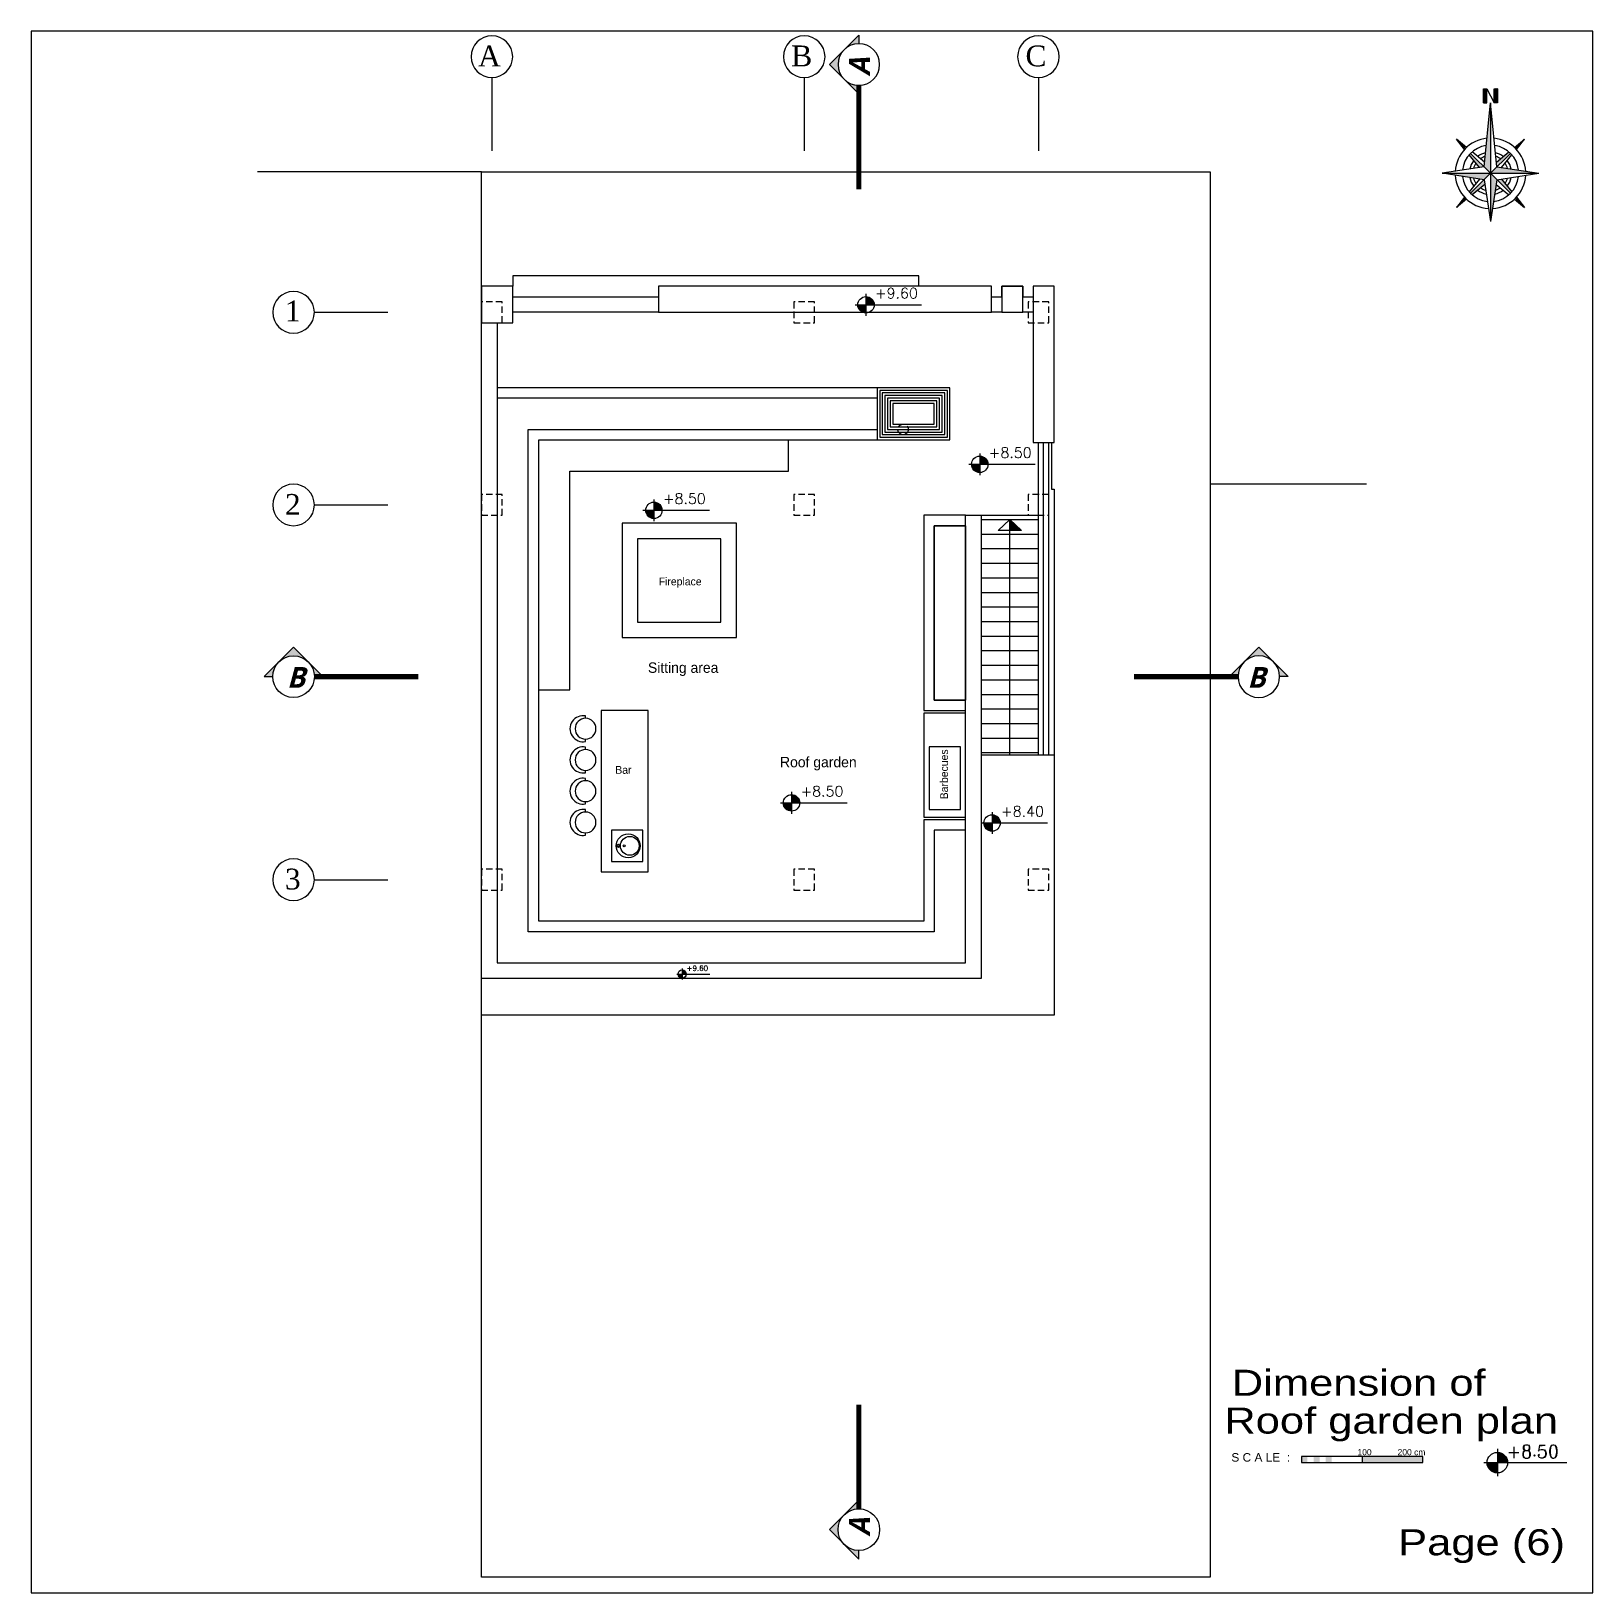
# Model space of a CAD drawing. Header units: millimetres. Extents: x 118878 to 201916, y 10986 to 20993.
# Drawn here: x 198916 to 201916, y 15463 to 18463 of the extents above; entities that cross this region are included whole.
import ezdxf
from ezdxf.enums import TextEntityAlignment as Align

# ---------------------------------------------------------------- set-up
doc = ezdxf.new("R2010")
doc.units = ezdxf.units.MM
doc.header["$LTSCALE"] = 100
doc.linetypes.add('DASHDOT', pattern=[1, 0.5, -0.25, 0, -0.25])
doc.linetypes.add('HIDDEN2', pattern=[0.1875, 0.125, -0.0625])
for name, color, linetype in [('0-handrail', 135, 'Continuous'), ('0-KAFSAZI', 40, 'Continuous'), ('0-NIVO', 51, 'Continuous'), ('1', 1, 'Continuous'), ('2', 2, 'Continuous'), ('3', 3, 'Continuous'), ('4', 4, 'Continuous'), ('7', 7, 'Continuous'), ('8', 8, 'HIDDEN2'), ('AX', 1, 'Continuous'), ('bou', 4, 'Continuous'), ('furniture faz2', 181, 'Continuous'), ('SH', 1, 'Continuous'), ('text', 201, 'Continuous'), ('TOOLS', 1, 'Continuous')]:
    doc.layers.add(name, color=color, linetype=linetype)
doc.styles.add('textstyle10', font='')
doc.styles.add('textstyle13', font='', dxfattribs={"width": 1.25})
doc.styles.add('textstyle14', font='Arial.ttf')
doc.styles.add('textstyle3', font='')
doc.styles.add('textstyle4', font='')
doc.styles.add('textstyle5', font='ROMANC')
doc.styles.get('textstyle10').set_extended_font_data('Segoe UI Black', italic=True, bold=True)
doc.styles.get('textstyle13').set_extended_font_data('Andalus')
doc.styles.get('textstyle3').set_extended_font_data('Andalus')
doc.styles.get('textstyle4').set_extended_font_data('Romantic')

# ---------------------------------------------------------------- blocks, each defined once
blk = doc.blocks.new('stools')
blk.add_lwpolyline([(0, -20), (0, -24.49489742796868, 1.224744871387368), (5.82077e-11, 24.49489742796868), (0, 20)], format="xyb")
for start, end in [(90, 270), (270, 90)]:
    blk.add_arc((0, 0), 20, start, end)
blk = doc.blocks.new('SINK-K-1')
for centre, radius in [((0, 0), 23), ((-3, 0), 18), ((7.999999999992723, 0), 2), ((19.00407933245151, 0), 3), ((19.00407933245151, 0), 2)]:
    blk.add_circle(centre, radius)
blk = doc.blocks.new('C1')
at = {"layer": 'AX'}
blk.add_line((0, 100.0000000000014), (0, 0), dxfattribs=at)
blk.add_circle((0, 128.3499999999999), 28.34999999999997, dxfattribs=at)
blk = doc.blocks.new('AX-01roof')
at = {"layer": 'AX', "color": 8, "linetype": 'HIDDEN2'}
for points in [[(0, -40), (40, -40), (40, 0), (0, 0)], [(600, -40), (640, -40), (640, 0), (600, 0)], [(1050.000000000058, -40), (1090.000000000058, -40), (1090.000000000058, 0), (1050.000000000058, 0)], [(0, -410), (40, -410), (40, -370), (0, -370)], [(600, -410), (640, -410), (640, -370), (600, -370)], [(1050.000000000058, -410), (1090.000000000058, -410), (1090.000000000058, -370), (1050.000000000058, -370)], [(0, -1130), (40, -1130), (40, -1090), (0, -1090)], [(600, -1130), (640, -1130), (640, -1090), (600, -1090)], [(1050.000000000058, -1130), (1090.000000000058, -1130), (1090.000000000058, -1090), (1050.000000000058, -1090)]]:
    blk.add_lwpolyline(points, close=True, dxfattribs=at)
at = {"layer": 'AX', "xscale": 1.41093474426815, "yscale": -1.41093474426815, "zscale": -1.41093474426815}
for p, rotation in [((20, 290.0000000001164), 180), ((620, 290.0000000001164), 180), ((1070.000000000058, 290.0000000001164), 180), ((-180, -20), 270), ((-180, -390), 270), ((-180, -1110), 270)]:
    blk.add_blockref('C1', p, dxfattribs=dict(at, rotation=rotation))
at = {"layer": 'AX', "color": 3, "style": 'textstyle4'}
for s, p in [('A', (15.30005249375245, 472.5113642526558)), ('B', (615.3000524937524, 472.5113642526558)), ('C', (1065.300052493811, 472.5113642526558)), ('1', (-362.5113642525394, -17.29778092329798)), ('2', (-362.5113642525394, -388.8556885658909)), ('3', (-362.5113642525394, -1108.855688565891))]:
    blk.add_text(s, height=40, dxfattribs=at).set_placement(p, align=Align.MIDDLE)
blk = doc.blocks.new('cod-03')
at = {"layer": '1', "transparency": 33554687}
h = blk.add_hatch(color=256, dxfattribs=at)
edge = h.paths.add_edge_path(flags=0)
edge.add_line((0, 0), (-18.00000000001455, 0))
edge.add_arc((-1.4543e-11, -2.36522e-11), 18, 180, 270.0000000000463)
edge.add_line((2e-15, -18.00000000002365), (0, 0))
h = blk.add_hatch(color=256, dxfattribs=at)
edge = h.paths.add_edge_path(flags=0)
edge.add_arc((-1.45501e-11, -2.36451e-11), 18, 0, 89.99999999995369)
edge.add_line((-7e-16, 17.99999999997635), (0, 0))
edge.add_line((0, 0), (17.99999999998545, -2.36451e-11))
at = {"layer": '2'}
for p, q in [((-23.99999999997817, 0), (121.8620094852231, 0)), ((0, 24), (0, -24))]:
    blk.add_line(p, q, dxfattribs=at)
blk.add_circle((-1.45519e-11, -2.36469e-11), 18, dxfattribs=at)
blk = doc.blocks.new('SEC-SSS1')
at = {"layer": 'TOOLS', "transparency": 33554687}
h = blk.add_hatch(color=3, dxfattribs=at)
edge = h.paths.add_edge_path(flags=0)
edge.add_line((56.56854249492608, -56.56854249492608), (28.28427124746668, -28.28427124747327))
edge.add_arc((6.75e-13, -56.56854249493011), 39.99999999999932, 0, 44.99999999999068, ccw=False)
edge.add_arc((-2.3448e-12, -56.56854249493585), 40.00000000000234, 314.9999999999963, 360, ccw=False)
edge.add_line((28.2842712474594, -84.85281374240122), (56.56854249492608, -56.56854249492608))
edge = h.paths.add_edge_path(flags=0)
edge.add_arc((-1.3038e-12, -56.56854249493977), 39.99999999999883, 270.0000000000019, 314.99999999999926, ccw=False)
edge.add_line((3.3e-15, -96.56854249493861), (0, -113.137084989847))
edge.add_line((0, -113.137084989847), (28.28427124745939, -84.85281374240122))
edge = h.paths.add_edge_path(flags=0)
edge.add_line((0, 0), (0, -16.56854249493458))
edge.add_arc((1.6502e-12, -56.56854249494063), 40.00000000000606, 45.000000000002274, 90.00000000000227, ccw=False)
edge.add_line((28.28427124746668, -28.28427124747328), (0, 0))
at = {"layer": 'TOOLS', "color": 3}
for p, q in [((0, 0), (0, -16.56854249493458)), ((0, 0), (56.56854249492608, -56.56854249492608)), ((-7.276e-12, -113.1370849898543), (56.56854249492608, -56.56854249492608))]:
    blk.add_line(p, q, dxfattribs=at)
at = {"layer": 'TOOLS', "color": 3, "linetype": 'DASHDOT', "const_width": 10}
blk.add_lwpolyline([(0, -96.56854249493861), (0, -296.5685424949386)], dxfattribs=at)
at = {"layer": 'TOOLS', "color": 3}
blk.add_circle((0, -56.56854249493659), 40.00000000000201, dxfattribs=at)
blk = doc.blocks.new('SEC-S-N-1')
at = {"layer": '3', "xscale": -1}
blk.add_blockref('SEC-SSS1', (724.9999999999709, 262.6620169217531), dxfattribs=at)
at = {"layer": '3'}
for p, rotation in [((-417.662016921764, -969.9999999999127), 90.00000000000001), ((724.9999999999709, -2665.238030274417), 180)]:
    blk.add_blockref('SEC-SSS1', p, dxfattribs=dict(at, rotation=rotation))
at = {"layer": '3', "xscale": -1, "rotation": 270}
blk.add_blockref('SEC-SSS1', (1550, -969.9999999999127), dxfattribs=at)
at = {"layer": 'TOOLS', "style": 'textstyle10'}
for p in [(726.4178898256796, 201.3935269205722), (726.4178898256796, -2603.969540273236)]:
    blk.add_text('A', height=40, rotation=90, dxfattribs=at).set_placement(p, align=Align.MIDDLE)
for p in [(-356.3935269205831, -971.4178898256287), (1488.731509998819, -971.4178898256287)]:
    blk.add_text('B', height=40, dxfattribs=at).set_placement(p, align=Align.MIDDLE)
blk = doc.blocks.new('*X83')
at = {"color": 0}
for p, q in [((12.75, 19.00082394568908), (12.79917605431092, 19.05)), ((12.75, 19.00435947959502), (12.79564052040499, 19.05)), ((12.75, 19.00789501350095), (12.79210498649906, 19.05)), ((12.75, 19.01143054740687), (12.78856945259313, 19.05)), ((12.75, 19.01496608131281), (12.78503391868719, 19.05)), ((12.75, 19.01850161521875), (12.78149838478126, 19.05)), ((12.75, 19.02203714912468), (12.77796285087533, 19.05)), ((12.75, 19.02557268303061), (12.77442731696939, 19.05)), ((12.75, 19.02910821693654), (12.77089178306346, 19.05)), ((12.75, 19.03264375084248), (12.76735624915753, 19.05)), ((12.75, 19.03617928474841), (12.7638207152516, 19.05)), ((12.75, 19.03971481865434), (12.76028518134566, 19.05)), ((12.75, 19.04325035256028), (12.75674964743973, 19.05)), ((12.75, 19.04678588646621), (12.7532141135338, 19.05)), ((12.8, 18.99859194995903), (12.75, 19.04859194995903)), ((12.75, 18.99728841178315), (12.8, 19.04728841178315)), ((12.8, 18.9950564160531), (12.75, 19.0450564160531)), ((12.8, 19.00212748386497), (12.75212748386497, 19.05)), ((12.8, 19.0056630177709), (12.7556630177709, 19.05)), ((12.8, 19.00919855167683), (12.75919855167683, 19.05)), ((12.8, 19.01273408558276), (12.76273408558276, 19.05)), ((12.8, 19.0162696194887), (12.7662696194887, 19.05)), ((12.8, 19.01980515339463), (12.76980515339463, 19.05)), ((12.8, 19.02334068730056), (12.77334068730056, 19.05)), ((12.8, 19.02687622120649), (12.77687622120649, 19.05)), ((12.8, 19.03041175511243), (12.78041175511243, 19.05)), ((12.8, 19.03394728901836), (12.78394728901836, 19.05)), ((12.8, 19.03748282292429), (12.78748282292429, 19.05)), ((12.8, 19.04101835683023), (12.79101835683023, 19.05)), ((12.8, 19.04455389073616), (12.79455389073616, 19.05)), ((12.8, 19.0480894246421), (12.79808942464209, 19.05)), ((12.9, 19.0023315216399), (12.9476684783601, 19.05)), ((12.9, 19.00586705554584), (12.94413294445417, 19.05)), ((12.9, 19.00940258945176), (12.94059741054823, 19.05)), ((12.9, 19.0129381233577), (12.9370618766423, 19.05)), ((12.9, 19.01647365726364), (12.93352634273636, 19.05)), ((12.9, 19.02000919116957), (12.92999080883044, 19.05)), ((12.9, 19.0235447250755), (12.9264552749245, 19.05)), ((12.9, 19.02708025898143), (12.92291974101857, 19.05)), ((12.9, 19.03061579288737), (12.91938420711264, 19.05)), ((12.9, 19.0341513267933), (12.9158486732067, 19.05)), ((12.9, 19.03768686069923), (12.91231313930077, 19.05)), ((12.9, 19.04122239460517), (12.90877760539484, 19.05)), ((12.9, 19.0447579285111), (12.9052420714889, 19.05)), ((12.9, 19.04829346241703), (12.90170653758297, 19.05)), ((12.9, 18.99879598773397), (12.95, 19.04879598773397)), ((12.95, 18.99708437400821), (12.9, 19.04708437400821)), ((12.9, 18.99526045382804), (12.95, 19.04526045382804)), ((12.95, 19.00061990791414), (12.90061990791414, 19.05)), ((12.95, 19.00415544182008), (12.90415544182007, 19.05)), ((12.95, 19.00769097572601), (12.90769097572601, 19.05)), ((12.95, 19.01122650963194), (12.91122650963194, 19.05)), ((12.95, 19.01476204353787), (12.91476204353787, 19.05)), ((12.95, 19.01829757744381), (12.91829757744381, 19.05)), ((12.95, 19.02183311134974), (12.92183311134974, 19.05)), ((12.95, 19.02536864525567), (12.92536864525567, 19.05)), ((12.95, 19.02890417916161), (12.9289041791616, 19.05)), ((12.95, 19.03243971306754), (12.93243971306753, 19.05)), ((12.95, 19.03597524697347), (12.93597524697347, 19.05)), ((12.95, 19.0395107808794), (12.9395107808794, 19.05)), ((12.95, 19.04304631478533), (12.94304631478533, 19.05)), ((12.95, 19.04658184869127), (12.94658184869127, 19.05)), ((12.75, 18.99375287787721), (12.8, 19.04375287787722)), ((12.8, 18.99152088214717), (12.75, 19.04152088214717)), ((12.75, 18.99021734397128), (12.8, 19.04021734397128)), ((12.8, 18.98798534824124), (12.75, 19.03798534824123)), ((12.75, 18.98668181006535), (12.8, 19.03668181006535)), ((12.8, 18.9844498143353), (12.75, 19.0344498143353)), ((12.75, 18.98314627615942), (12.8, 19.03314627615942)), ((12.8, 18.98091428042937), (12.75, 19.03091428042937)), ((12.75, 18.97961074225349), (12.8, 19.02961074225348)), ((12.8, 18.97737874652344), (12.75, 19.02737874652344)), ((12.75, 18.97607520834755), (12.8, 19.02607520834755)), ((12.8, 18.9738432126175), (12.75, 19.0238432126175)), ((12.75, 18.97253967444162), (12.8, 19.02253967444162)), ((12.8, 18.97030767871157), (12.75, 19.02030767871156)), ((12.75, 18.96900414053568), (12.8, 19.01900414053569)), ((12.8, 18.96677214480564), (12.75, 19.01677214480564)), ((12.75, 18.96546860662975), (12.8, 19.01546860662976)), ((12.8, 18.96323661089971), (12.75, 19.01323661089971)), ((12.75, 18.96193307272382), (12.8, 19.01193307272382)), ((12.8, 18.95970107699378), (12.75, 19.00970107699377)), ((12.75, 18.95839753881789), (12.8, 19.00839753881789)), ((12.8, 18.95616554308784), (12.75, 19.00616554308784)), ((12.75, 18.95486200491196), (12.8, 19.00486200491195)), ((12.8, 18.95263000918191), (12.75, 19.00263000918191)), ((12.75, 18.95132647100602), (12.8, 19.00132647100602)), ((12.8, 18.94909447527598), (12.75, 18.99909447527597)), ((12.75, 18.94779093710009), (12.8, 18.99779093710009)), ((12.8, 18.94555894137004), (12.75, 18.99555894137004)), ((12.75, 18.94425540319416), (12.8, 18.99425540319416)), ((12.8, 18.94202340746411), (12.75, 18.99202340746411)), ((12.75, 18.94071986928823), (12.8, 18.99071986928823)), ((12.8, 18.93848787355818), (12.75, 18.98848787355818)), ((12.75, 18.93718433538229), (12.8, 18.98718433538229)), ((12.8, 18.93495233965223), (12.75, 18.98495233965224)), ((12.75, 18.93364880147636), (12.8, 18.98364880147636)), ((12.8, 18.93141680574631), (12.75, 18.98141680574631)), ((12.75, 18.93011326757043), (12.8, 18.98011326757043)), ((12.8, 18.92788127184038), (12.75, 18.97788127184037)), ((12.75, 18.92657773366449), (12.8, 18.97657773366448)), ((12.8, 18.92434573793444), (12.75, 18.97434573793444)), ((12.75, 18.92304219975856), (12.8, 18.97304219975856)), ((12.8, 18.92081020402851), (12.75, 18.97081020402851)), ((12.75, 18.91950666585263), (12.8, 18.96950666585263)), ((12.8, 18.91727467012257), (12.75, 18.96727467012258)), ((12.75, 18.9159711319467), (12.8, 18.9659711319467)), ((12.8, 18.91373913621665), (12.75, 18.96373913621665)), ((12.75, 18.91243559804076), (12.8, 18.96243559804076)), ((12.8, 18.91020360231072), (12.75, 18.96020360231071)), ((12.75, 18.90890006413483), (12.8, 18.95890006413483)), ((12.8, 18.90666806840478), (12.75, 18.95666806840478)), ((12.75, 18.9053645302289), (12.8, 18.9553645302289)), ((12.8, 18.90313253449885), (12.75, 18.95313253449885)), ((12.75, 18.90182899632296), (12.8, 18.95182899632296)), ((12.8, 18.89959700059292), (12.75, 18.94959700059292)), ((12.75, 18.89829346241703), (12.8, 18.94829346241703)), ((12.8, 18.89606146668698), (12.75, 18.94606146668698)), ((12.75, 18.8947579285111), (12.8, 18.9447579285111)), ((12.8, 18.89252593278105), (12.75, 18.94252593278105)), ((12.75, 18.89122239460517), (12.8, 18.94122239460516)), ((12.8, 18.88899039887512), (12.75, 18.93899039887512)), ((12.75, 18.88768686069924), (12.8, 18.93768686069923)), ((12.8, 18.88545486496919), (12.75, 18.93545486496918)), ((12.75, 18.8841513267933), (12.8, 18.9341513267933)), ((12.8, 18.88191933106326), (12.75, 18.93191933106325)), ((12.75, 18.88061579288737), (12.8, 18.93061579288737)), ((12.8, 18.87838379715732), (12.75, 18.92838379715732)), ((12.75, 18.87708025898144), (12.8, 18.92708025898144)), ((12.8, 18.87484826325139), (12.75, 18.92484826325139)), ((12.75, 18.8735447250755), (12.8, 18.9235447250755)), ((12.8, 18.87131272934546), (12.75, 18.92131272934545)), ((12.75, 18.87000919116957), (12.8, 18.92000919116957)), ((12.8, 18.86777719543952), (12.75, 18.91777719543952)), ((12.75, 18.86647365726364), (12.8, 18.91647365726363)), ((12.8, 18.86424166153359), (12.75, 18.91424166153359)), ((12.75, 18.86293812335771), (12.8, 18.9129381233577)), ((12.8, 18.86070612762766), (12.75, 18.91070612762766)), ((12.75, 18.85940258945177), (12.8, 18.90940258945177)), ((12.8, 18.85717059372172), (12.75, 18.90717059372172)), ((12.75, 18.85586705554584), (12.8, 18.90586705554584)), ((12.8, 18.85363505981579), (12.75, 18.90363505981579)), ((12.75, 18.85233152163991), (12.8, 18.90233152163991)), ((12.80009952590986, 18.85), (12.75, 18.90009952590986)), ((12.79656399200393, 18.85), (12.75, 18.89656399200392)), ((12.79302845809799, 18.85), (12.75, 18.89302845809799)), ((12.78949292419206, 18.85), (12.75, 18.88949292419206)), ((12.78595739028613, 18.85), (12.75, 18.88595739028612)), ((12.7824218563802, 18.85), (12.75, 18.8824218563802)), ((12.77888632247426, 18.85), (12.75, 18.87888632247426)), ((12.77535078856833, 18.85), (12.75, 18.87535078856832)), ((12.7718152546624, 18.85), (12.75, 18.8718152546624)), ((12.76827972075646, 18.85), (12.75, 18.86827972075646)), ((12.76474418685053, 18.85), (12.75, 18.86474418685053)), ((12.7612086529446, 18.85), (12.75, 18.8612086529446)), ((12.75767311903867, 18.85), (12.75, 18.85767311903866)), ((12.75413758513274, 18.85), (12.75, 18.85413758513274)), ((12.7506020512268, 18.85), (12.75, 18.8506020512268)), ((12.75120401226603, 18.85), (12.8, 18.89879598773397)), ((12.75473954617196, 18.85), (12.8, 18.89526045382804)), ((12.75827508007789, 18.85), (12.8, 18.89172491992211)), ((12.76181061398383, 18.85), (12.8, 18.88818938601617)), ((12.76534614788976, 18.85), (12.8, 18.88465385211024)), ((12.76888168179569, 18.85), (12.8, 18.88111831820431)), ((12.77241721570163, 18.85), (12.8, 18.87758278429838)), ((12.77595274960756, 18.85), (12.8, 18.87404725039244)), ((12.77948828351349, 18.85), (12.8, 18.87051171648651)), ((12.78302381741942, 18.85), (12.8, 18.86697618258058)), ((12.78655935132536, 18.85), (12.8, 18.86344064867465)), ((12.79009488523129, 18.85), (12.8, 18.85990511476871)), ((12.79363041913722, 18.85), (12.8, 18.85636958086278)), ((12.79716595304315, 18.85), (12.8, 18.85283404695685)), ((12.95, 18.99354884010228), (12.9, 19.04354884010228)), ((12.9, 18.9917249199221), (12.95, 19.04172491992211)), ((12.95, 18.99001330619635), (12.9, 19.04001330619635)), ((12.9, 18.98818938601617), (12.95, 19.03818938601617)), ((12.95, 18.98647777229041), (12.9, 19.03647777229041)), ((12.9, 18.98465385211023), (12.95, 19.03465385211024)), ((12.95, 18.98294223838448), (12.9, 19.03294223838448)), ((12.9, 18.9811183182043), (12.95, 19.03111831820431)), ((12.95, 18.97940670447855), (12.9, 19.02940670447855)), ((12.9, 18.97758278429838), (12.95, 19.02758278429837)), ((12.95, 18.97587117057262), (12.9, 19.02587117057262)), ((12.9, 18.97404725039244), (12.95, 19.02404725039244)), ((12.95, 18.97233563666668), (12.9, 19.02233563666668)), ((12.9, 18.97051171648651), (12.95, 19.02051171648651)), ((12.95, 18.96880010276075), (12.9, 19.01880010276075)), ((12.9, 18.96697618258057), (12.95, 19.01697618258058)), ((12.95, 18.96526456885482), (12.9, 19.01526456885482)), ((12.9, 18.96344064867464), (12.95, 19.01344064867464)), ((12.95, 18.96172903494887), (12.9, 19.01172903494888)), ((12.9, 18.95990511476871), (12.95, 19.00990511476871)), ((12.95, 18.95819350104295), (12.9, 19.00819350104295)), ((12.9, 18.95636958086278), (12.95, 19.00636958086278)), ((12.95, 18.95465796713702), (12.9, 19.00465796713701)), ((12.9, 18.95283404695685), (12.95, 19.00283404695685)), ((12.95, 18.95112243323108), (12.9, 19.00112243323108)), ((12.9, 18.94929851305091), (12.95, 18.99929851305091)), ((12.95, 18.94758689932515), (12.9, 18.99758689932516)), ((12.9, 18.94576297914498), (12.95, 18.99576297914498)), ((12.95, 18.94405136541922), (12.9, 18.99405136541922)), ((12.9, 18.94222744523904), (12.95, 18.99222744523905)), ((12.95, 18.94051583151329), (12.9, 18.99051583151329)), ((12.9, 18.93869191133311), (12.95, 18.98869191133312)), ((12.95, 18.93698029760735), (12.9, 18.98698029760735)), ((12.9, 18.93515637742718), (12.95, 18.98515637742718)), ((12.95, 18.93344476370142), (12.9, 18.98344476370142)), ((12.9, 18.93162084352125), (12.95, 18.98162084352125)), ((12.95, 18.92990922979549), (12.9, 18.97990922979549)), ((12.9, 18.92808530961532), (12.95, 18.97808530961532)), ((12.95, 18.92637369588955), (12.9, 18.97637369588955)), ((12.9, 18.92454977570938), (12.95, 18.97454977570937)), ((12.95, 18.92283816198362), (12.9, 18.97283816198362)), ((12.9, 18.92101424180345), (12.95, 18.97101424180345)), ((12.95, 18.91930262807769), (12.9, 18.96930262807769)), ((12.9, 18.91747870789752), (12.95, 18.96747870789752)), ((12.95, 18.91576709417176), (12.9, 18.96576709417176)), ((12.9, 18.91394317399159), (12.95, 18.96394317399159)), ((12.95, 18.91223156026582), (12.9, 18.96223156026582)), ((12.9, 18.91040764008565), (12.95, 18.96040764008565)), ((12.95, 18.90869602635989), (12.9, 18.95869602635989)), ((12.9, 18.90687210617972), (12.95, 18.95687210617972)), ((12.95, 18.90516049245396), (12.9, 18.95516049245396)), ((12.9, 18.90333657227379), (12.95, 18.95333657227379)), ((12.95, 18.90162495854803), (12.9, 18.95162495854803)), ((12.9, 18.89980103836785), (12.95, 18.94980103836785)), ((12.95, 18.89808942464209), (12.9, 18.94808942464209)), ((12.9, 18.89626550446192), (12.95, 18.94626550446192)), ((12.95, 18.89455389073616), (12.9, 18.94455389073616)), ((12.9, 18.89272997055599), (12.95, 18.94272997055599)), ((12.95, 18.89101835683023), (12.9, 18.94101835683023)), ((12.9, 18.88919443665006), (12.95, 18.93919443665006)), ((12.95, 18.8874828229243), (12.9, 18.9374828229243)), ((12.9, 18.88565890274412), (12.95, 18.93565890274413)), ((12.95, 18.88394728901836), (12.9, 18.93394728901836)), ((12.9, 18.88212336883819), (12.95, 18.93212336883819)), ((12.95, 18.88041175511243), (12.9, 18.93041175511243)), ((12.9, 18.87858783493226), (12.95, 18.92858783493226)), ((12.95, 18.87687622120649), (12.9, 18.9268762212065)), ((12.9, 18.87505230102632), (12.95, 18.92505230102633)), ((12.95, 18.87334068730056), (12.9, 18.92334068730056)), ((12.9, 18.87151676712039), (12.95, 18.92151676712039)), ((12.95, 18.86980515339463), (12.9, 18.91980515339463)), ((12.9, 18.86798123321446), (12.95, 18.91798123321446)), ((12.95, 18.8662696194887), (12.9, 18.9162696194887)), ((12.9, 18.86444569930853), (12.95, 18.91444569930853)), ((12.95, 18.86273408558276), (12.9, 18.91273408558276)), ((12.9, 18.8609101654026), (12.95, 18.9109101654026)), ((12.95, 18.85919855167683), (12.9, 18.90919855167684)), ((12.9, 18.85737463149666), (12.95, 18.90737463149666)), ((12.95, 18.8556630177709), (12.9, 18.9056630177709)), ((12.9, 18.85383909759073), (12.95, 18.90383909759073)), ((12.95, 18.85212748386497), (12.9, 18.90212748386497)), ((12.9, 18.8503035636848), (12.95, 18.9003035636848)), ((12.94859194995903, 18.85), (12.9, 18.89859194995904)), ((12.9450564160531, 18.85), (12.9, 18.8950564160531)), ((12.94152088214717, 18.85), (12.9, 18.89152088214717)), ((12.93798534824124, 18.85), (12.9, 18.88798534824124)), ((12.9344498143353, 18.85), (12.9, 18.8844498143353)), ((12.93091428042937, 18.85), (12.9, 18.88091428042937)), ((12.92737874652344, 18.85), (12.9, 18.87737874652344)), ((12.9238432126175, 18.85), (12.9, 18.8738432126175)), ((12.92030767871157, 18.85), (12.9, 18.87030767871157)), ((12.91677214480564, 18.85), (12.9, 18.86677214480564)), ((12.91323661089971, 18.85), (12.9, 18.86323661089971)), ((12.90970107699378, 18.85), (12.9, 18.85970107699378)), ((12.90616554308784, 18.85), (12.9, 18.85616554308784)), ((12.90263000918191, 18.85), (12.9, 18.85263000918191)), ((12.90323197022114, 18.85), (12.95, 18.89676802977886)), ((12.90676750412707, 18.85), (12.95, 18.89323249587293)), ((12.910303038033, 18.85), (12.95, 18.889696961967)), ((12.91383857193894, 18.85), (12.95, 18.88616142806107)), ((12.91737410584487, 18.85), (12.95, 18.88262589415514)), ((12.9209096397508, 18.85), (12.95, 18.8790903602492)), ((12.92444517365673, 18.85), (12.95, 18.87555482634327)), ((12.92798070756267, 18.85), (12.95, 18.87201929243733)), ((12.9315162414686, 18.85), (12.95, 18.8684837585314)), ((12.93505177537453, 18.85), (12.95, 18.86494822462547)), ((12.93858730928046, 18.85), (12.95, 18.86141269071953)), ((12.9421228431864, 18.85), (12.95, 18.85787715681361)), ((12.94565837709233, 18.85), (12.95, 18.85434162290767)), ((12.94919391099826, 18.85), (12.95, 18.85080608900174))]:
    blk.add_line(p, q, dxfattribs=at)
blk = doc.blocks.new('N-SING-2')
at = {"transparency": 33554687}
h = blk.add_hatch(color=253, dxfattribs=at)
h.paths.add_polyline_path([(0, 97.99999999983356), (-8.909090909117367, 8.90909090909463), (-2.91038e-11, 1.45519e-11)], flags=0)
h.paths.add_polyline_path([(-2.91038e-11, -9.095e-13), (-66.98658240441, 9.095e-13), (-8.909090909088262, -8.909090909090082)], flags=0)
h.paths.add_polyline_path([(8.909090909117367, -8.90909090907735), (-2.91038e-11, 1.45519e-11), (-2.91038e-11, -66.98658240441819)], flags=0)
h.paths.add_polyline_path([(8.909090909088262, 8.909090909091901), (0, 0), (66.98658240441, 0)], flags=0)
h = blk.add_hatch(color=253, dxfattribs=at)
edge = h.paths.add_edge_path(flags=0)
edge.add_arc((-1.97886e-11, 9.2513e-12), 39.20000000000019, 44.99999999998879, 49.22130619374684)
edge.add_line((25.60305115944357, 29.68372906705736), (8.242196531791706, 15.57803468208658))
edge.add_line((8.242196531791706, 15.57803468208658), (8.909090909088262, 8.909090909100996))
edge.add_line((8.909090909088262, 8.909090909100996), (27.71858582249843, 27.71858582251662))
edge = h.paths.add_edge_path(flags=0)
edge.add_line((47.36666666652307, 47.36666666650489), (33.30484849837376, 35.9414394049336))
edge.add_arc((-9.9334e-12, 1.276064e-10), 48.99999999989419, 44.999999999889326, 47.18051533060992, ccw=False)
edge.add_line((34.64823227812303, 34.64823227812667), (47.36666666652307, 47.36666666650489))
edge = h.paths.add_edge_path(flags=0)
edge.add_arc((4.24336e-11, 1.47544e-11), 39.20000000001231, 135.0000000000403, 139.2213061937972)
edge.add_line((-29.68372906703736, 25.60305115945994), (-15.32075255244854, 7.925541603014608))
edge.add_line((-15.32075255244854, 7.925541603014607), (-8.909090909088262, 8.909090909091901))
edge.add_line((-8.909090909088262, 8.909090909091901), (-27.71858582249843, 27.71858582251663))
edge = h.paths.add_edge_path(flags=0)
edge.add_line((-47.36666666661039, 47.36666666658402), (-35.94143940493814, 33.30484849838831))
edge.add_arc((5.82361e-11, 2.910809e-10), 48.99999999983913, 135.0000000003031, 137.1805153310069, ccw=False)
edge.add_line((-34.64823227815214, 34.64823227813486), (-47.36666666661039, 47.36666666658402))
h = blk.add_hatch(color=253, dxfattribs=at)
edge = h.paths.add_edge_path(flags=0)
edge.add_line((15.32075255247764, -7.925541603007332), (8.909090909117367, -8.909090909087352))
edge.add_line((8.909090909117367, -8.909090909087352), (27.71858582249843, -27.71858582251571))
edge.add_arc((1.751168e-10, 3.133565e-10), 39.20000000008984, 314.9999999994773, 319.2213061932441)
edge.add_line((29.68372906706646, -25.60305115946903), (15.32075255247764, -7.925541603007332))
edge = h.paths.add_edge_path(flags=0)
edge.add_arc((-1.7085e-10, -4.188863e-10), 48.99999999983611, 315.00000000049283, 317.1805153312045, ccw=False)
edge.add_line((34.64823227815213, -34.64823227814578), (47.3666666665813, -47.3666666666595))
edge.add_line((47.3666666665813, -47.3666666666595), (35.94143940493814, -33.30484849839012))
edge = h.paths.add_edge_path(flags=0)
edge.add_line((-7.925541603006423, -15.32075255243308), (-8.909090909059158, -8.909090909079168))
edge.add_line((-8.909090909059158, -8.909090909079168), (-27.71858582249843, -27.71858582251571))
edge.add_arc((1.66054e-11, -1.17772e-11), 39.19999999999551, 224.9999999999885, 229.2213061937471)
edge.add_line((-25.60305115944357, -29.68372906705645), (-7.925541603006423, -15.32075255243308))
edge = h.paths.add_edge_path(flags=0)
edge.add_arc((3.217409e-10, -7.062582e-10), 48.9999999997068, 224.9999999991545, 227.1805153298634, ccw=False)
edge.add_line((-34.64823227812305, -34.64823227812848), (-47.3666666665813, -47.36666666666225))
edge.add_line((-47.3666666665813, -47.36666666666225), (-33.30484849840286, -35.94143940494087))
at = {"color": 0}
for p, q in [((-9.799999999988357, 97.99999999999909), (-9.799999999988357, 117.5999999999994)), ((-9.799999999988357, 117.5999999999994), (-4.899999999994178, 117.5999999999994)), ((-4.899999999994178, 97.99999999999909), (-4.899999999994178, 117.5999999999994)), ((-4.899999999994178, 117.5999999999994), (4.899999999994178, 97.99999999999909)), ((4.899999999994178, 97.99999999999909), (4.899999999994178, 117.5999999999994)), ((4.899999999994178, 117.5999999999994), (9.799999999988357, 117.5999999999994)), ((9.799999999988357, 117.5999999999994), (9.799999999988357, 97.99999999999909)), ((-9.799999999988357, 97.99999999999909), (-4.899999999994178, 97.99999999999909)), ((-8.909090909088262, 8.909090909090992), (0, 97.99999999999909)), ((0, 97.99999999999909), (0, -66.9865824044009)), ((8.909090909088262, 8.909090909090992), (0, 97.99999999999909)), ((9.799999999988357, 97.99999999999909), (4.899999999994178, 97.99999999999909)), ((-34.64823227815214, 34.64823227814032), (-47.36666666666861, 47.3666666666677)), ((-35.94143940493814, 33.30484849839104), (-47.36666666666861, 47.36666666666588)), ((-33.30484849840285, 35.94143940494268), (-47.36666666666861, 47.36666666666678)), ((33.30484849840285, 35.94143940494268), (47.36666666666861, 47.36666666666678)), ((34.64823227815214, 34.64823227814032), (47.36666666666861, 47.36666666666678)), ((35.94143940493814, 33.30484849839104), (47.36666666666861, 47.36666666666588)), ((-15.32075255244854, 7.925541603014607), (-29.68372906703735, 25.60305115945357)), ((0, 0), (-27.71858582249843, 27.71858582251207)), ((-8.242196531791706, 15.57803468208112), (-25.60305115944357, 29.68372906705554)), ((0, 0), (27.71858582249843, 27.71858582251207)), ((8.242196531791706, 15.57803468208112), (25.60305115944357, 29.68372906705645)), ((15.32075255247764, 7.925541603013697), (29.68372906703735, 25.60305115945357)), ((-8.909090909088262, 8.909090909090992), (-66.98658240441, 0)), ((-66.98658240441, 0), (66.98658240441, 0)), ((-8.909090909088262, -8.909090909090992), (-66.98658240441, 0)), ((0, 0), (-27.71858582249843, -27.71858582251207)), ((0, 0), (27.71858582249843, -27.71858582251207)), ((8.909090909088262, 8.909090909090992), (66.98658240441, 0)), ((8.909090909088262, -8.909090909090082), (66.98658240441, 0)), ((-15.32075255247764, -7.925541603013697), (-29.68372906703735, -25.60305115945357)), ((-7.925541603006423, -15.32075255244581), (-25.60305115944357, -29.68372906705554)), ((-8.909090909088262, -8.909090909090082), (0, -66.9865824044)), ((8.909090909088262, -8.909090909090992), (0, -66.9865824044)), ((7.925541603006423, -15.3207525524358), (25.60305115944357, -29.68372906705554)), ((15.32075255247764, -7.92554160301006), (29.68372906703735, -25.60305115945357)), ((-35.94143940493814, -33.30484849839104), (-47.36666666666861, -47.36666666666496)), ((-34.64823227815214, -34.64823227814032), (-47.36666666666861, -47.36666666666315)), ((-33.30484849840285, -35.94143940494268), (-47.36666666666861, -47.36666666666588)), ((33.30484849840285, -35.94143940494268), (47.36666666666861, -47.36666666666588)), ((34.64823227815214, -34.64823227814032), (47.36666666666861, -47.36666666666951)), ((35.94143940493814, -33.30484849839104), (47.36666666666861, -47.36666666666496))]:
    blk.add_line(p, q, dxfattribs=at)
for radius, start, end in [(48.99999999999952, 95.76832958168227, 176.7579329393152), (48.99999999999952, 3.242067060684746, 84.23167041831773), (39.19999999999962, 98.69351281776132, 173.7041987768739), (29.39999999999978, 103.6601263891721, 127.3468716501625), (24.49999999999976, 107.7435441784023, 124.5658656198962), (39.19999999999962, 6.295801223126189, 81.30648718223868), (29.39999999999978, 52.65312834983744, 76.33987361082785), (24.49999999999976, 55.43413438010374, 72.25645582159763), (29.39999999999978, 142.6531283496237, 168.5104573970698), (24.49999999999976, 145.4341343806024, 164.2290254056753), (24.49999999999976, 15.77097459432471, 34.56586561939754), (29.39999999999978, 11.48954260293022, 37.3468716503762), (48.99999999999952, 183.2420670606847, 266.7579329390443), (39.19999999999962, 186.2958012231261, 263.7041987772017), (29.39999999999978, 191.4895426029302, 217.3468716503762), (24.49999999999976, 195.7709745943247, 214.5658656193976), (24.49999999999976, 235.4341343801037, 254.2290254055727), (48.99999999999952, 273.2420670609557, 356.7579329393153), (39.19999999999962, 276.2958012227983, 353.7041987768739), (24.49999999999976, 285.7709745944273, 304.5658656198963), (24.49999999999976, 325.4341343806025, 344.2290254056753), (29.39999999999978, 322.6531283496238, 348.5104573970698), (29.39999999999978, 232.6531283498375, 258.5104573976723), (29.39999999999978, 281.4895426023277, 307.3468716501626)]:
    blk.add_arc((0, 0), radius, start, end, dxfattribs=at)
at = {"xscale": 98, "yscale": 98, "zscale": 98}
blk.add_blockref('*X83', (-1259.299999999988, -1749.299999999983), dxfattribs=at)

msp = doc.modelspace()

# ---------------------------------------------------------------- hatches: boundary and pattern name
at = {"layer": '1', "transparency": 33554687}
msp.add_hatch(color=256, dxfattribs=at).paths.add_polyline_path([(200818.2030462151, 17504.0898283326), (200795.9799632381, 17524.9658254211), (200795.9799632381, 17504.0898283326)], flags=0)
at = {"layer": 'SH', "transparency": 33554687}
h = msp.add_hatch(color=256, dxfattribs=at)
h.paths.add_polyline_path([(201367.8967850226, 15724.61906416321), (201356.24357009, 15724.61906416321), (201356.24357009, 15712.96584923059), (201367.8967850226, 15712.96584923059)], flags=0)
h.paths.add_polyline_path([(201391.2032148878, 15724.61906416321), (201379.5499999552, 15724.61906416321), (201379.5499999552, 15712.96584923059), (201391.2032148878, 15712.96584923059)], flags=0)
h.paths.add_polyline_path([(201414.509644753, 15724.61906416321), (201402.8564298205, 15724.61906416321), (201402.8564298205, 15712.96584923059), (201414.509644753, 15712.96584923059)], flags=0)
h.paths.add_polyline_path([(201589.3078687422, 15724.61906416321), (201472.7757194161, 15724.61906416321), (201472.7757194161, 15712.96584923059), (201589.3078687422, 15712.96584923059)], flags=0)

# ---------------------------------------------------------------- linework, layer by layer
at = {"layer": '0-handrail'}
for points in [[(200860.9799632381, 17072.9658254211), (200860.9799632381, 17672.96584923059)], [(200870.9799632381, 17072.9658254211), (200870.9799632381, 17672.96584923059)]]:
    msp.add_lwpolyline(points, dxfattribs=at)
at = {"layer": '0-KAFSAZI'}
msp.add_line((200740.9799632381, 17532.9658254211), (200850.9799632381, 17532.9658254211), dxfattribs=at)
at = {"layer": '1'}
msp.add_line((200795.9799632381, 17072.9658254211), (200795.9799632381, 17524.9658254211), dxfattribs=at)
for points in [[(200675.9799632381, 17772.96584923059), (200545.9799632381, 17772.96584923059), (200545.9799632381, 17682.96584923059), (200675.9799632381, 17682.96584923059)], [(200670.9799632381, 17767.96584923059), (200550.9799632381, 17767.96584923059), (200550.9799632381, 17687.96584923059), (200670.9799632381, 17687.96584923059)], [(200665.9799632381, 17762.96584923059), (200555.9799632381, 17762.96584923059), (200555.9799632381, 17692.96584923059), (200665.9799632381, 17692.96584923059)], [(200660.9799632381, 17757.96584923059), (200560.9799632381, 17757.96584923059), (200560.9799632381, 17697.96584923059), (200660.9799632381, 17697.96584923059)], [(200655.9799632381, 17752.96584923059), (200565.9799632381, 17752.96584923059), (200565.9799632381, 17702.96584923059), (200655.9799632381, 17702.96584923059)], [(200650.9799632381, 17747.96584923059), (200570.9799632381, 17747.96584923059), (200570.9799632381, 17707.96584923059), (200650.9799632381, 17707.96584923059)]]:
    msp.add_lwpolyline(points, close=True, dxfattribs=at)
msp.add_lwpolyline([(200818.2030462151, 17504.0898283326), (200773.7568802609, 17504.0898283326), (200795.9799632381, 17524.9658254211), (200818.2030462151, 17504.0898283326)], dxfattribs=at)
at = {"layer": '2'}
for p, q in [((200740.9799632381, 17524.9658254211), (200850.9799632381, 17524.9658254211)), ((200740.9799632381, 17496.9658254211), (200850.9799632381, 17496.9658254211)), ((200740.9799632381, 17468.9658254211), (200850.9799632381, 17468.9658254211)), ((200740.9799632381, 17440.9658254211), (200850.9799632381, 17440.9658254211)), ((200740.9799632381, 17412.9658254211), (200850.9799632381, 17412.9658254211)), ((200740.9799632381, 17384.9658254211), (200850.9799632381, 17384.9658254211)), ((200740.9799632381, 17356.9658254211), (200850.9799632381, 17356.9658254211)), ((200740.9799632381, 17328.9658254211), (200850.9799632381, 17328.9658254211)), ((200740.9799632381, 17300.9658254211), (200850.9799632381, 17300.9658254211)), ((200740.9799632381, 17272.9658254211), (200850.9799632381, 17272.9658254211)), ((200740.9799632381, 17244.9658254211), (200850.9799632381, 17244.9658254211)), ((200740.9799632381, 17216.9658254211), (200850.9799632381, 17216.9658254211)), ((200740.9799632381, 17188.9658254211), (200850.9799632381, 17188.9658254211)), ((200740.9799632381, 17160.9658254211), (200850.9799632381, 17160.9658254211)), ((200740.9799632381, 17132.9658254211), (200850.9799632381, 17132.9658254211)), ((200740.9799632381, 17104.9658254211), (200850.9799632381, 17104.9658254211)), ((200740.9799632381, 17076.9658254211), (200850.9799632381, 17076.9658254211))]:
    msp.add_line(p, q, dxfattribs=at)
for points in [[(200620.9799632381, 17972.96584923059), (200620.9799632381, 17992.96584923059), (199840.9799632381, 17992.96584923059), (199840.9799632381, 17972.96584923059)], [(199890.9799632381, 17197.96584923059), (199950.9799632381, 17197.96584923059), (199950.9799632381, 17617.96584923059), (200370.9799632381, 17617.96584923059), (200370.9799632381, 17677.96584923059)], [(200850.9799632381, 17072.9658254211), (200850.9799632381, 17672.96584923059)], [(200875.9799632381, 17672.96584923059), (200875.9799632381, 17582.96584923059), (200880.9799632381, 17582.96584923059), (200880.9799632381, 17072.9658254211)]]:
    msp.add_lwpolyline(points, dxfattribs=at)
for points in [[(200270.9799632381, 17517.96584923059), (200050.9799632381, 17517.96584923059), (200050.9799632381, 17297.96584923059), (200270.9799632381, 17297.96584923059)], [(200650.9799632381, 17512.9658254211), (200710.9799632381, 17512.9658254211), (200710.9799632381, 17177.96584923059), (200650.9799632381, 17177.96584923059)], [(200240.9799632381, 17487.96584923059), (200080.9799632381, 17487.96584923059), (200080.9799632381, 17327.96584923059), (200240.9799632381, 17327.96584923059)], [(200710.9799632381, 16952.96584923053), (200710.9799632381, 17152.96584923059), (200630.9799632381, 17152.96584923059), (200630.9799632381, 16952.96584923053)], [(200700.9799632381, 16967.96584923053), (200700.9799632381, 17087.96584923053), (200640.9799632381, 17087.96584923053), (200640.9799632381, 16967.96584923053)]]:
    msp.add_lwpolyline(points, close=True, dxfattribs=at)
at = {"layer": '3'}
for p, q in [((200540.9799632381, 17777.96584923059), (199810.9799632381, 17777.96584923059)), ((200540.9799632381, 17757.96584923059), (199810.9799632381, 17757.96584923059))]:
    msp.add_line(p, q, dxfattribs=at)
msp.add_lwpolyline([(198915.9799632381, 15462.96584923059), (201915.9799632381, 15462.96584923059), (201915.9799632381, 18462.96584923059), (198915.9799632381, 18462.96584923059)], close=True, dxfattribs=at)
for points in [[(200710.9799632381, 16927.96584923053), (200650.9799632381, 16927.96584923053), (200650.9799632381, 16732.96584923047), (199870.9799632381, 16732.96584923047), (199870.9799632381, 17697.96584923059), (200540.9799632381, 17697.96584923059)], [(200710.9799632381, 16947.96584923053), (200630.9799632381, 16947.96584923053), (200630.9799632381, 16752.96584923047), (199890.9799632381, 16752.96584923047), (199890.9799632381, 17677.96584923059), (200540.9799632381, 17677.96584923059)], [(200710.9799632381, 17532.9658254211), (200630.9799632381, 17532.9658254211), (200630.9799632381, 17157.96584923059), (200710.9799632381, 17157.96584923059)], [(200710.9799632381, 17512.9658254211), (200650.9799632381, 17512.9658254211), (200650.9799632381, 17177.96584923059), (200710.9799632381, 17177.96584923059)], [(200740.9799632381, 17072.9658254211), (200880.9799632381, 17072.9658254211), (200880.9799632381, 16572.96584923047), (199780.9799632381, 16572.96584923047), (199780.9799632381, 16642.96584923047)]]:
    msp.add_lwpolyline(points, dxfattribs=at)
at = {"layer": '4'}
for points in [[(200120.9799632381, 17952.96584923059), (200120.9799632381, 17922.96584923059), (199840.9799632381, 17922.96584923059), (199840.9799632381, 17952.96584923059)], [(200780.9799632381, 17952.96584923059), (200780.9799632381, 17922.96584923059), (200760.9799632381, 17922.96584923059), (200760.9799632381, 17952.96584923059)], [(200840.9799632381, 17952.96584923059), (200840.9799632381, 17922.96584923059), (200820.9799632381, 17922.96584923059), (200820.9799632381, 17952.96584923059)]]:
    msp.add_lwpolyline(points, close=True, dxfattribs=at)
msp.add_lwpolyline([(199810.9799632381, 17902.96584923047), (199810.9799632381, 16672.96584923047), (200710.9799632381, 16672.96584923047), (200710.9799632381, 17532.9658254211), (200740.9799632381, 17532.9658254211), (200740.9799632381, 16642.96584923047), (199780.9799632381, 16642.96584923047), (199780.9799632381, 17902.96584923047)], dxfattribs=at)
at = {"layer": '7'}
for p, q in [((200760.9799632381, 17952.96584923059), (200780.9799632381, 17952.96584923059)), ((200820.9799632381, 17952.96584923059), (200840.9799632381, 17952.96584923059))]:
    msp.add_line(p, q, dxfattribs=at)
for points in [[(201480.9799632381, 17592.96584923059), (201180.9799632381, 17592.96584923059), (201180.9799632381, 15492.96584923059), (199780.9799632381, 15492.96584923059), (199780.9799632381, 18192.96584923059), (199350.9799632381, 18192.96584923059)], [(200780.9799632381, 17952.96584923059), (200780.9799632381, 17972.96584923059), (200820.9799632381, 17972.96584923059), (200820.9799632381, 17952.96584923059)]]:
    msp.add_lwpolyline(points, dxfattribs=at)
for points in [[(199840.9799632381, 17902.96584923059), (199840.9799632381, 17972.96584923059), (199780.9799632381, 17972.96584923059), (199780.9799632381, 17902.96584923059)], [(200760.9799632381, 17922.96584923059), (200760.9799632381, 17972.96584923059), (200120.9799632381, 17972.96584923059), (200120.9799632381, 17922.96584923059)], [(200820.9799632381, 17922.96584923059), (200820.9799632381, 17972.96584923059), (200780.9799632381, 17972.96584923059), (200780.9799632381, 17922.96584923059)], [(200880.9799632381, 17672.96584923059), (200880.9799632381, 17972.96584923059), (200840.9799632381, 17972.96584923059), (200840.9799632381, 17672.96584923059)], [(200680.9799632381, 17777.96584923059), (200540.9799632381, 17777.96584923059), (200540.9799632381, 17677.96584923059), (200680.9799632381, 17677.96584923059)]]:
    msp.add_lwpolyline(points, close=True, dxfattribs=at)
at = {"layer": '8'}
msp.add_circle((200590.9799632381, 17697.96584923059), 10, dxfattribs=at)
at = {"layer": 'bou', "color": 1}
msp.add_lwpolyline([(199780.9799632381, 18192.96584923059), (201180.9799632381, 18192.96584923059), (201180.9799632381, 15492.96584923059), (199780.9799632381, 15492.96584923059)], close=True, dxfattribs=at)
at = {"layer": 'furniture faz2'}
for points in [[(200010.9799632381, 16847.96583732578), (200100.9799632381, 16847.96583732578), (200100.9799632381, 17157.96584923059), (200010.9799632381, 17157.96584923059)], [(200090.9799632381, 16867.96583732578), (200090.9799632381, 16927.96583732578), (200030.9799632381, 16927.96583732578), (200030.9799632381, 16867.96583732578)]]:
    msp.add_lwpolyline(points, close=True, dxfattribs=at)
at = {"layer": 'SH'}
msp.add_line((201472.7757194161, 15724.61906416318), (201472.7757194161, 15712.96584923059), dxfattribs=at)
msp.add_lwpolyline([(201356.24357009, 15712.96584923059), (201589.3078687422, 15712.96584923059), (201589.3078687422, 15724.61906416318), (201356.24357009, 15724.61906416318)], close=True, dxfattribs=at)

# ---------------------------------------------------------------- block references
at = {"layer": '0-NIVO'}
for p, xscale, yscale, zscale in [((200519.6709063853, 17937.35263496757), 0.8750000000129351, 0.8750000000129351, 0.8750000000129351), ((200738.3420754913, 17630.92863828418), 0.8750000000129351, 0.8750000000129351, 0.8750000000129351), ((200112.2705404279, 17542.5400413298), 0.8750000000129351, 0.8750000000129351, 0.8750000000129351), ((200376.6604115454, 16980.48128699002), 0.8750000000129351, 0.8750000000129351, 0.8750000000129351), ((200761.9799632384, 16941.86891376827), 0.8750000000129351, 0.8750000000129351, 0.8750000000129351), ((200166.5118834499, 16651.54990371308), 0.4375000000064675, 0.4375000000064675, 0.4375000000064675)]:
    msp.add_blockref('cod-03', p, dxfattribs=dict(at, xscale=xscale, yscale=yscale, zscale=zscale))
at = {"layer": '1', "xscale": 1.093750000016169, "yscale": 1.093750000016169, "zscale": 1.093750000016169}
msp.add_blockref('cod-03', (201732.6933903616, 15712.96584923059), dxfattribs=at)
at = {"layer": '2'}
msp.add_blockref('AX-01roof', (199780.9799632381, 17942.96584923047), dxfattribs=at)
at = {"layer": '3'}
msp.add_blockref('SEC-S-N-1', (199780.9799632381, 18192.96584923059), dxfattribs=at)
at = {"layer": '3', "xscale": 1.382400000006956, "yscale": 1.382400000006956, "zscale": 1.382400000006956}
msp.add_blockref('N-SING-2', (201719.4930636296, 18189.96198016415), dxfattribs=at)
at = {"layer": 'furniture faz2', "rotation": 180}
for name, p in [('stools', (199980.9799632381, 17122.96584923053)), ('stools', (199980.9799632381, 17062.96584923053)), ('stools', (199980.9799632381, 17002.96584923053)), ('stools', (199980.9799632381, 16942.96584923053)), ('SINK-K-1', (200062.9799632381, 16897.96583732578))]:
    msp.add_blockref(name, p, dxfattribs=at)

# ---------------------------------------------------------------- texts
at = {"layer": '0-NIVO', "style": 'textstyle5'}
for s, height, p in [('+9.60', 20, (200537.0242606059, 17949.67260037878)), ('+8.50', 20, (200755.6954297119, 17643.24860369536)), ('+8.50', 20, (200129.6238946485, 17554.86000674099)), ('+8.50', 20, (200394.013765766, 16992.80125240123)), ('+8.40', 20, (200779.3333174589, 16954.18887917948)), ('+9.60', 10, (200175.1885605603, 16657.70988641868))]:
    msp.add_text(s, height=height, dxfattribs=at).set_placement(p)
at = {"layer": '2', "style": 'textstyle5'}
msp.add_text('+8.50', height=25, dxfattribs=at).set_placement((201750.3567699718, 15721.82879837934))
at = {"layer": 'furniture faz2', "style": 'textstyle3'}
for s, p in [('Fireplace', (200121.4200082041, 17398.34272224951)), ('Bar', (200038.015527787, 17036.33340569871))]:
    msp.add_text(s, height=15, dxfattribs=at).set_placement(p)
msp.add_text('Barbecues', height=15, rotation=90, dxfattribs=at).set_placement((200677.2716311773, 16987.35834493261))
at = {"layer": 'SH', "color": 1, "style": 'textstyle14'}
msp.add_text('S C A LE  : ', height=16.34476899633903, dxfattribs=at).set_placement((201221.6135599916, 15714.90194991083))
at = {"layer": 'SH', "style": 'textstyle14'}
for s, p in [('100', (201463.9499445703, 15727.26682260874)), ('200 cm', (201541.0479678584, 15727.26682260874))]:
    msp.add_text(s, height=11.65321493260722, dxfattribs=at).set_placement(p)
at = {"layer": 'text', "style": 'textstyle3'}
for s, p in [('Sitting area', (200100.82177171, 17230.32083382615)), ('Roof garden', (200354.5458398316, 17048.92742200856))]:
    msp.add_text(s, height=20, dxfattribs=at).set_placement(p)
at = {"layer": 'text', "style": 'textstyle13', "width": 1.25}
for s, p in [('Dimension of', (201710.221355105, 15841.41216290623)), ('Roof garden plan', (201849.2586458289, 15768.77636737048)), ('Page (6)', (201862.6161020538, 15534.99853623258))]:
    msp.add_text(s, height=50, dxfattribs=at).set_placement(p, align=Align.RIGHT)

doc.saveas('drawing.dxf')
